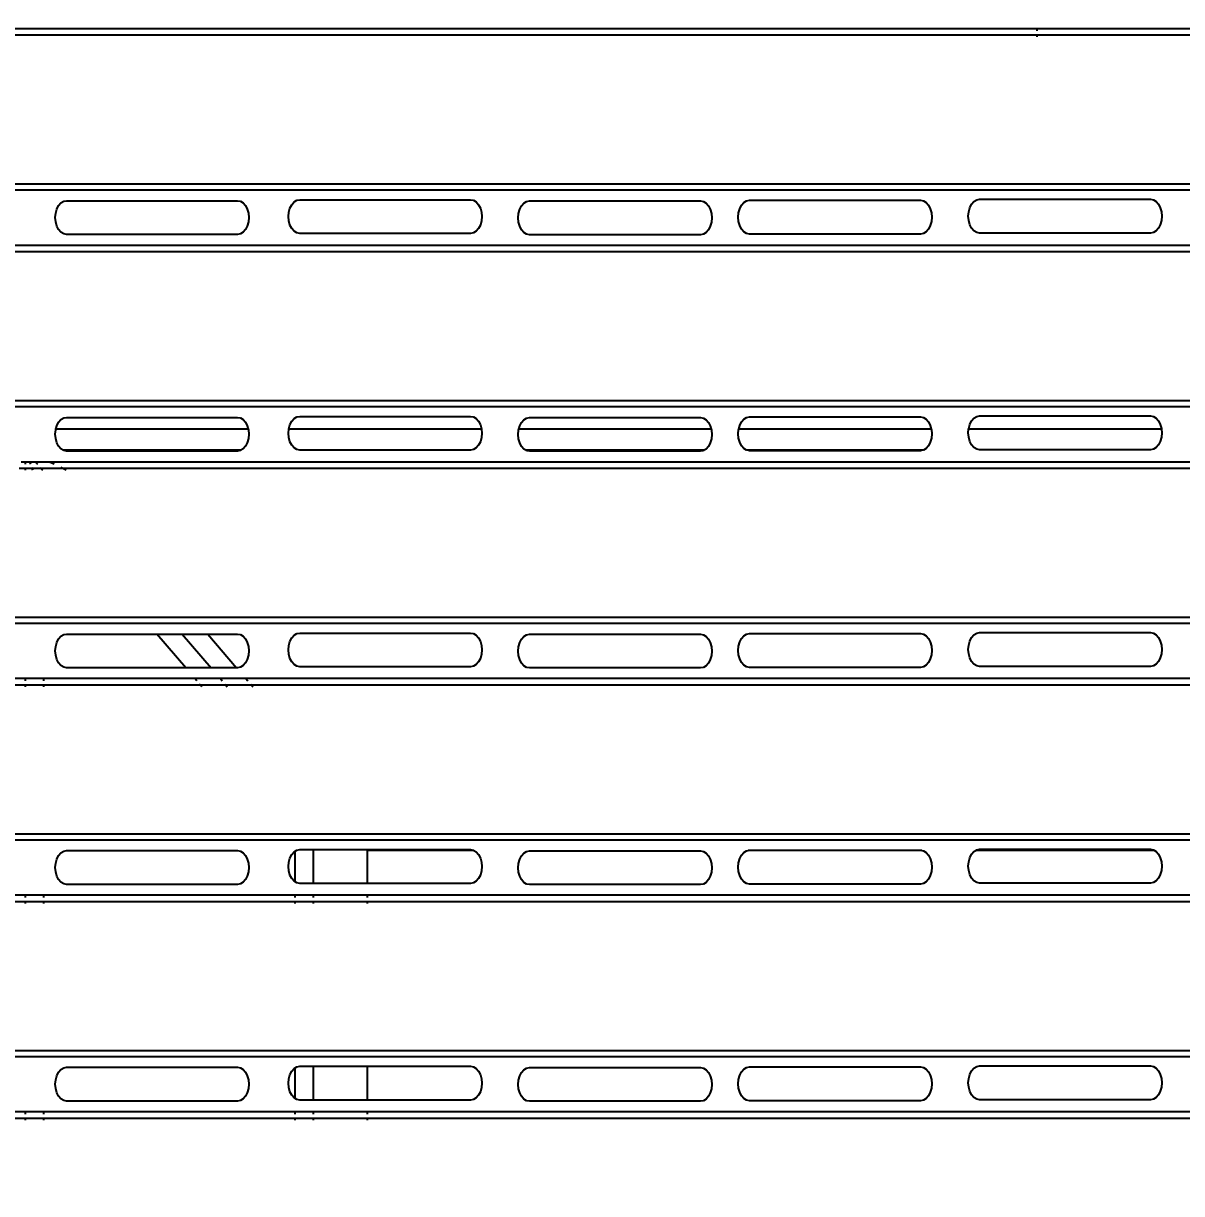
# Model space of a CAD drawing. Header units: inches. Extents: x 236662 to 497023, y -248575 to 81795.
# Drawn here: x 294159.9 to 294460.4, y -97910 to -97606.5 of the extents above; entities that cross this region are included whole.
import ezdxf

# ---------------------------------------------------------------- set-up
doc = ezdxf.new("R2010")
doc.units = ezdxf.units.IN
doc.header["$LTSCALE"] = 10
doc.header["$MEASUREMENT"] = 0
doc.layers.add('02. HP_BE TONG', color=1, linetype='Continuous', lineweight=35)
doc.layers.add('06. HP_THAY 1', color=134, linetype='Continuous', lineweight=15)
doc.layers.add('04. HP_CUA', color=153, linetype='Continuous')
doc.layers.add('08. HP_DIM', color=118, linetype='Continuous')
doc.styles.add('text2', font='VHELVCN.TTF')
doc.dimstyles.new('AL-100', dxfattribs={"dimtxt": 220, "dimasz": 150, "dimexe": 150, "dimexo": 150, "dimgap": 80, "dimtad": 1, "dimdec": 0, "dimzin": 9, "dimtxsty": 'text2', "dimblk": 'ARCHTICK', "dimcen": 1, "dimdle": 150, "dimclrd": 256, "dimclre": 256, "dimclrt": 7, "dimadec": 0, "dimazin": 0, "dimtfac": 1, "dimtdec": 0, "dimtix": 1, "dimtmove": 2, "dimatfit": 3, "dimldrblk": 'ARCHTICK', "dimfxl": 1, "dimtolj": 1, "dimtzin": 0, "dimlwd": -1, "dimlwe": -1, "dimarcsym": 0})

# ---------------------------------------------------------------- blocks, each defined once
blk = doc.blocks.new('KHUNG TEN A-3')
at = {"layer": '02. HP_BE TONG', "color": 1, "const_width": 0.5}
blk.add_lwpolyline([(15, 5), (415, 5), (415, 292), (15, 292)], close=True, dxfattribs=at)
at = {"layer": '06. HP_THAY 1'}
blk.add_lwpolyline([(0, 297), (420, 297), (420, 0), (0, 0)], close=True, dxfattribs=at)
at = {"layer": 'Defpoints'}
blk.add_lwpolyline([(0, 0), (420, 0), (420, 297), (0, 297)], close=True, dxfattribs=at)
blk = doc.blocks.new('_ArchTick')
at = {"color": 0, "linetype": 'ByBlock', "const_width": 0.15}
blk.add_lwpolyline([(-0.5, -0.5), (0.5, 0.5)], dxfattribs=at)
blk = doc.blocks.new('*D258')
at = {"layer": '08. HP_DIM', "transparency": 16777216}
for p, q in [((296581.96, -100401.71), (296581.96, -97301.71)), ((294310.44, -97451.71), (296731.96, -97451.71)), ((296110.44, -100251.71), (296731.96, -100251.71))]:
    blk.add_line(p, q, dxfattribs=at)
at = {"layer": 'Defpoints', "color": 0, "transparency": 16777216}
for p in [(294160.44, -97451.71), (296581.96, -97451.71), (295960.44, -100251.71)]:
    blk.add_point(p, dxfattribs=at)
at = {"layer": '08. HP_DIM', "transparency": 16777216, "xscale": 150, "yscale": 150, "zscale": 150}
for p, rotation in [((296581.96, -97451.71), 90), ((296581.96, -100251.71), 270)]:
    blk.add_blockref('_ArchTick', p, dxfattribs=dict(at, rotation=rotation))
at = {"layer": '08. HP_DIM', "color": 7, "transparency": 16777216, "insert": (296389.61, -98851.71), "char_height": 220, "attachment_point": 5, "rotation": 90, "style": 'text2'}
blk.add_mtext('\\A1;2800', dxfattribs=at)

msp = doc.modelspace()

# ---------------------------------------------------------------- linework, layer by layer
at = {"layer": '04. HP_CUA'}
for p, q in [((294422.94, -97607.91), (293710.44, -97607.91)), ((294422.94, -97608.5), (294422.94, -97607.91)), ((294497.94, -97607.91), (294422.94, -97607.91)), ((294422.94, -97609.57), (294422.94, -97609.33)), ((294422.94, -97609.57), (293710.44, -97609.57)), ((294422.94, -97610.01), (294422.94, -97609.57)), ((294497.94, -97609.57), (294422.94, -97609.57)), ((294422.94, -97648.24), (293710.44, -97648.24)), ((294422.94, -97648.24), (294422.94, -97648.15)), ((294497.94, -97648.24), (294422.94, -97648.24)), ((295395.9, -97649.79), (292919.53, -97649.79)), ((294168.28, -97655.77), (294168.58, -97654.71)), ((294168.58, -97654.71), (294169.04, -97653.8)), ((294169.04, -97653.8), (294169.65, -97653.11)), ((294169.65, -97653.11), (294170.36, -97652.67)), ((294170.36, -97652.67), (294171.12, -97652.52)), ((294171.12, -97652.52), (294215.46, -97652.52)), ((294215.46, -97652.52), (294216.21, -97652.67)), ((294216.21, -97652.67), (294216.92, -97653.11)), ((294216.92, -97653.11), (294217.53, -97653.8)), ((294217.53, -97653.8), (294218, -97654.71)), ((294218, -97654.71), (294218.29, -97655.77)), ((294228.76, -97655.51), (294229.05, -97654.45)), ((294229.05, -97654.45), (294229.52, -97653.55)), ((294229.52, -97653.55), (294230.13, -97652.85)), ((294230.13, -97652.85), (294230.83, -97652.41)), ((294230.83, -97652.41), (294231.59, -97652.26)), ((294231.59, -97652.26), (294275.93, -97652.26)), ((294275.93, -97652.26), (294276.69, -97652.41)), ((294276.69, -97652.41), (294277.4, -97652.85)), ((294277.4, -97652.85), (294278, -97653.55)), ((294278, -97653.55), (294278.47, -97654.45)), ((294278.47, -97654.45), (294278.76, -97655.51)), ((294288.4, -97655.81), (294288.69, -97654.75)), ((294288.69, -97654.75), (294289.16, -97653.85)), ((294289.16, -97653.85), (294289.76, -97653.15)), ((294289.76, -97653.15), (294290.47, -97652.71)), ((294290.47, -97652.71), (294291.23, -97652.56)), ((294291.23, -97652.56), (294335.57, -97652.56)), ((294335.57, -97652.56), (294336.33, -97652.71)), ((294336.33, -97652.71), (294337.04, -97653.15)), ((294337.04, -97653.15), (294337.64, -97653.85)), ((294337.64, -97653.85), (294338.11, -97654.75)), ((294338.11, -97654.75), (294338.4, -97655.81)), ((294345.48, -97655.65), (294345.77, -97654.59)), ((294345.77, -97654.59), (294346.24, -97653.69)), ((294346.24, -97653.69), (294346.84, -97652.99)), ((294346.84, -97652.99), (294347.55, -97652.55)), ((294347.55, -97652.55), (294348.31, -97652.4)), ((294348.31, -97652.4), (294392.65, -97652.4)), ((294392.65, -97652.4), (294393.41, -97652.55)), ((294393.41, -97652.55), (294394.11, -97652.99)), ((294394.11, -97652.99), (294394.72, -97653.69)), ((294394.72, -97653.69), (294395.19, -97654.59)), ((294395.19, -97654.59), (294395.48, -97655.65)), ((294405.17, -97655.41), (294405.46, -97654.35)), ((294405.46, -97654.35), (294405.93, -97653.45)), ((294405.93, -97653.45), (294406.53, -97652.75)), ((294406.53, -97652.75), (294407.24, -97652.31)), ((294407.24, -97652.31), (294408, -97652.16)), ((294408, -97652.16), (294452.34, -97652.16)), ((294452.34, -97652.16), (294453.1, -97652.31)), ((294453.1, -97652.31), (294453.8, -97652.75)), ((294453.8, -97652.75), (294454.41, -97653.45)), ((294454.41, -97653.45), (294454.88, -97654.35)), ((294454.88, -97654.35), (294455.17, -97655.41)), ((294168.18, -97656.9), (294168.28, -97655.77)), ((294168.28, -97658.04), (294168.18, -97656.9)), ((294168.58, -97659.1), (294168.28, -97658.04)), ((294218.29, -97658.04), (294218, -97659.1)), ((294218.29, -97655.77), (294218.39, -97656.9)), ((294218.39, -97656.9), (294218.29, -97658.04)), ((294228.66, -97656.65), (294228.76, -97655.51)), ((294228.76, -97657.78), (294228.66, -97656.65)), ((294229.05, -97658.84), (294228.76, -97657.78)), ((294278.76, -97657.78), (294278.47, -97658.84)), ((294278.76, -97655.51), (294278.86, -97656.65)), ((294278.86, -97656.65), (294278.76, -97657.78)), ((294288.3, -97656.94), (294288.4, -97655.81)), ((294288.4, -97658.08), (294288.3, -97656.94)), ((294288.69, -97659.14), (294288.4, -97658.08)), ((294338.4, -97658.08), (294338.11, -97659.14)), ((294338.4, -97655.81), (294338.5, -97656.94)), ((294338.5, -97656.94), (294338.4, -97658.08)), ((294345.38, -97656.79), (294345.48, -97655.65)), ((294345.48, -97657.92), (294345.38, -97656.79)), ((294345.77, -97658.98), (294345.48, -97657.92)), ((294395.48, -97657.92), (294395.19, -97658.98)), ((294395.48, -97655.65), (294395.58, -97656.79)), ((294395.58, -97656.79), (294395.48, -97657.92)), ((294405.07, -97656.54), (294405.17, -97655.41)), ((294405.17, -97657.68), (294405.07, -97656.54)), ((294405.46, -97658.74), (294405.17, -97657.68)), ((294455.17, -97657.68), (294454.88, -97658.74)), ((294455.17, -97655.41), (294455.27, -97656.54)), ((294455.27, -97656.54), (294455.17, -97657.68)), ((294169.04, -97660), (294168.58, -97659.1)), ((294169.65, -97660.7), (294169.04, -97660)), ((294170.36, -97661.14), (294169.65, -97660.7)), ((294171.12, -97661.29), (294170.36, -97661.14)), ((294216.21, -97661.14), (294215.46, -97661.29)), ((294216.92, -97660.7), (294216.21, -97661.14)), ((294217.53, -97660), (294216.92, -97660.7)), ((294218, -97659.1), (294217.53, -97660)), ((294229.52, -97659.75), (294229.05, -97658.84)), ((294230.13, -97660.44), (294229.52, -97659.75)), ((294230.83, -97660.88), (294230.13, -97660.44)), ((294231.59, -97661.03), (294230.83, -97660.88)), ((294275.93, -97661.03), (294231.59, -97661.03)), ((294276.69, -97660.88), (294275.93, -97661.03)), ((294277.4, -97660.44), (294276.69, -97660.88)), ((294278, -97659.75), (294277.4, -97660.44)), ((294278.47, -97658.84), (294278, -97659.75)), ((294289.16, -97660.04), (294288.69, -97659.14)), ((294289.76, -97660.74), (294289.16, -97660.04)), ((294290.47, -97661.18), (294289.76, -97660.74)), ((294337.04, -97660.74), (294336.33, -97661.18)), ((294337.64, -97660.04), (294337.04, -97660.74)), ((294338.11, -97659.14), (294337.64, -97660.04)), ((294346.24, -97659.88), (294345.77, -97658.98)), ((294346.84, -97660.58), (294346.24, -97659.88)), ((294347.55, -97661.02), (294346.84, -97660.58)), ((294348.31, -97661.17), (294347.55, -97661.02)), ((294393.41, -97661.02), (294392.65, -97661.17)), ((294394.11, -97660.58), (294393.41, -97661.02)), ((294394.72, -97659.88), (294394.11, -97660.58)), ((294395.19, -97658.98), (294394.72, -97659.88)), ((294405.93, -97659.64), (294405.46, -97658.74)), ((294406.53, -97660.34), (294405.93, -97659.64)), ((294407.24, -97660.78), (294406.53, -97660.34)), ((294408, -97660.93), (294407.24, -97660.78)), ((294452.34, -97660.93), (294408, -97660.93)), ((294453.1, -97660.78), (294452.34, -97660.93)), ((294453.8, -97660.34), (294453.1, -97660.78)), ((294454.41, -97659.64), (294453.8, -97660.34)), ((294454.88, -97658.74), (294454.41, -97659.64)), ((295393.26, -97664.1), (292927.62, -97664.1)), ((294215.46, -97661.29), (294171.12, -97661.29)), ((294291.23, -97661.33), (294290.47, -97661.18)), ((294335.57, -97661.33), (294291.23, -97661.33)), ((294336.33, -97661.18), (294335.57, -97661.33)), ((294392.65, -97661.17), (294348.31, -97661.17)), ((295391.84, -97665.76), (292929.03, -97665.76)), ((295396.55, -97705.98), (292918.88, -97705.98)), ((295358.82, -97704.43), (292962.05, -97704.43)), ((294169.04, -97709.99), (294169.65, -97709.3)), ((294169.65, -97709.3), (294170.36, -97708.86)), ((294170.36, -97708.86), (294171.12, -97708.71)), ((294171.12, -97708.71), (294215.46, -97708.71)), ((294215.46, -97708.71), (294216.21, -97708.86)), ((294216.21, -97708.86), (294216.92, -97709.3)), ((294216.92, -97709.3), (294217.53, -97709.99)), ((294229.52, -97709.74), (294230.13, -97709.04)), ((294230.13, -97709.04), (294230.83, -97708.6)), ((294230.83, -97708.6), (294231.59, -97708.45)), ((294231.59, -97708.45), (294275.93, -97708.45)), ((294275.93, -97708.45), (294276.69, -97708.6)), ((294276.69, -97708.6), (294277.4, -97709.04)), ((294277.4, -97709.04), (294278, -97709.74)), ((294289.16, -97710.04), (294289.76, -97709.34)), ((294289.76, -97709.34), (294290.47, -97708.9)), ((294290.47, -97708.9), (294291.23, -97708.75)), ((294291.23, -97708.75), (294335.57, -97708.75)), ((294335.57, -97708.75), (294336.33, -97708.9)), ((294336.33, -97708.9), (294337.04, -97709.34)), ((294337.04, -97709.34), (294337.64, -97710.04)), ((294346.24, -97709.88), (294346.84, -97709.18)), ((294346.84, -97709.18), (294347.55, -97708.74)), ((294347.55, -97708.74), (294348.31, -97708.59)), ((294348.31, -97708.59), (294392.65, -97708.59)), ((294392.65, -97708.59), (294393.41, -97708.74)), ((294393.41, -97708.74), (294394.11, -97709.18)), ((294394.11, -97709.18), (294394.72, -97709.88)), ((294405.46, -97710.54), (294405.93, -97709.64)), ((294405.93, -97709.64), (294406.53, -97708.94)), ((294406.53, -97708.94), (294407.24, -97708.5)), ((294407.24, -97708.5), (294408, -97708.35)), ((294408, -97708.35), (294452.34, -97708.35)), ((294452.34, -97708.35), (294453.1, -97708.5)), ((294453.1, -97708.5), (294453.8, -97708.94)), ((294453.8, -97708.94), (294454.41, -97709.64)), ((294454.41, -97709.64), (294454.88, -97710.54)), ((294168.18, -97713.09), (294168.28, -97711.96)), ((294168.28, -97711.96), (294168.33, -97711.79)), ((294168.33, -97711.79), (294168.58, -97710.9)), ((294218.24, -97711.79), (294168.33, -97711.79)), ((294168.58, -97710.9), (294169.04, -97709.99)), ((294217.53, -97709.99), (294218, -97710.9)), ((294218, -97710.9), (294218.24, -97711.79)), ((294218.24, -97711.79), (294218.29, -97711.96)), ((294218.29, -97711.96), (294218.39, -97713.09)), ((294228.66, -97712.84), (294228.75, -97711.79)), ((294228.75, -97711.79), (294228.76, -97711.7)), ((294278.77, -97711.79), (294228.75, -97711.79)), ((294228.76, -97711.7), (294229.05, -97710.64)), ((294229.05, -97710.64), (294229.52, -97709.74)), ((294278, -97709.74), (294278.47, -97710.64)), ((294278.47, -97710.64), (294278.76, -97711.7)), ((294278.76, -97711.7), (294278.77, -97711.79)), ((294278.77, -97711.79), (294278.86, -97712.84)), ((294288.3, -97713.13), (294288.4, -97712)), ((294288.4, -97712), (294288.45, -97711.79)), ((294288.45, -97711.79), (294288.69, -97710.94)), ((294338.35, -97711.79), (294288.45, -97711.79)), ((294288.69, -97710.94), (294289.16, -97710.04)), ((294337.64, -97710.04), (294338.11, -97710.94)), ((294338.11, -97710.94), (294338.35, -97711.79)), ((294338.35, -97711.79), (294338.4, -97712)), ((294338.4, -97712), (294338.5, -97713.13)), ((294345.38, -97712.98), (294345.48, -97711.84)), ((294345.48, -97711.84), (294345.49, -97711.79)), ((294345.49, -97711.79), (294345.77, -97710.78)), ((294395.47, -97711.79), (294345.49, -97711.79)), ((294345.77, -97710.78), (294346.24, -97709.88)), ((294394.72, -97709.88), (294395.19, -97710.78)), ((294395.19, -97710.78), (294395.47, -97711.79)), ((294395.47, -97711.79), (294395.48, -97711.84)), ((294395.48, -97711.84), (294395.58, -97712.98)), ((294405.07, -97712.73), (294405.15, -97711.79)), ((294405.17, -97713.87), (294405.07, -97712.73)), ((294405.15, -97711.79), (294405.17, -97711.6)), ((294455.19, -97711.79), (294405.15, -97711.79)), ((294405.17, -97711.6), (294405.46, -97710.54)), ((294454.88, -97710.54), (294455.17, -97711.6)), ((294455.17, -97711.6), (294455.19, -97711.79)), ((294455.27, -97712.73), (294455.17, -97713.87)), ((294455.19, -97711.79), (294455.27, -97712.73)), ((294168.28, -97714.23), (294168.18, -97713.09)), ((294168.58, -97715.29), (294168.28, -97714.23)), ((294169.04, -97716.19), (294168.58, -97715.29)), ((294218, -97715.29), (294217.53, -97716.19)), ((294218.29, -97714.23), (294218, -97715.29)), ((294218.39, -97713.09), (294218.29, -97714.23)), ((294228.76, -97713.97), (294228.66, -97712.84)), ((294229.05, -97715.03), (294228.76, -97713.97)), ((294229.52, -97715.94), (294229.05, -97715.03)), ((294278.47, -97715.03), (294278, -97715.94)), ((294278.76, -97713.97), (294278.47, -97715.03)), ((294278.86, -97712.84), (294278.76, -97713.97)), ((294288.4, -97714.27), (294288.3, -97713.13)), ((294288.69, -97715.33), (294288.4, -97714.27)), ((294289.16, -97716.23), (294288.69, -97715.33)), ((294338.11, -97715.33), (294337.64, -97716.23)), ((294338.4, -97714.27), (294338.11, -97715.33)), ((294338.5, -97713.13), (294338.4, -97714.27)), ((294345.48, -97714.11), (294345.38, -97712.98)), ((294345.77, -97715.17), (294345.48, -97714.11)), ((294346.24, -97716.07), (294345.77, -97715.17)), ((294395.19, -97715.17), (294394.72, -97716.07)), ((294395.48, -97714.11), (294395.19, -97715.17)), ((294395.58, -97712.98), (294395.48, -97714.11)), ((294405.46, -97714.93), (294405.17, -97713.87)), ((294405.93, -97715.83), (294405.46, -97714.93)), ((294454.88, -97714.93), (294454.41, -97715.83)), ((294455.17, -97713.87), (294454.88, -97714.93)), ((294169.65, -97716.89), (294169.04, -97716.19)), ((294170.24, -97717.26), (294169.65, -97716.89)), ((294216.33, -97717.26), (294170.24, -97717.26)), ((294170.36, -97717.33), (294170.24, -97717.26)), ((294171.12, -97717.48), (294170.36, -97717.33)), ((294215.46, -97717.48), (294171.12, -97717.48)), ((294216.21, -97717.33), (294215.46, -97717.48)), ((294216.33, -97717.26), (294216.21, -97717.33)), ((294216.92, -97716.89), (294216.33, -97717.26)), ((294217.53, -97716.19), (294216.92, -97716.89)), ((294230.13, -97716.63), (294229.52, -97715.94)), ((294230.83, -97717.07), (294230.13, -97716.63)), ((294231.59, -97717.22), (294230.83, -97717.07)), ((294275.93, -97717.22), (294231.59, -97717.22)), ((294276.69, -97717.07), (294275.93, -97717.22)), ((294277.4, -97716.63), (294276.69, -97717.07)), ((294278, -97715.94), (294277.4, -97716.63)), ((294289.76, -97716.93), (294289.16, -97716.23)), ((294290.29, -97717.26), (294289.76, -97716.93)), ((294336.51, -97717.26), (294290.29, -97717.26)), ((294290.47, -97717.37), (294290.29, -97717.26)), ((294291.23, -97717.52), (294290.47, -97717.37)), ((294335.57, -97717.52), (294291.23, -97717.52)), ((294336.33, -97717.37), (294335.57, -97717.52)), ((294336.51, -97717.26), (294336.33, -97717.37)), ((294337.04, -97716.93), (294336.51, -97717.26)), ((294337.64, -97716.23), (294337.04, -97716.93)), ((294346.84, -97716.77), (294346.24, -97716.07)), ((294347.55, -97717.21), (294346.84, -97716.77)), ((294347.8, -97717.26), (294347.55, -97717.21)), ((294393.18, -97717.26), (294347.8, -97717.26)), ((294348.31, -97717.36), (294347.8, -97717.26)), ((294392.65, -97717.36), (294348.31, -97717.36)), ((294393.18, -97717.26), (294392.65, -97717.36)), ((294393.41, -97717.21), (294393.18, -97717.26)), ((294394.11, -97716.77), (294393.41, -97717.21)), ((294394.72, -97716.07), (294394.11, -97716.77)), ((294406.53, -97716.53), (294405.93, -97715.83)), ((294407.24, -97716.97), (294406.53, -97716.53)), ((294408, -97717.12), (294407.24, -97716.97)), ((294452.34, -97717.12), (294408, -97717.12)), ((294453.1, -97716.97), (294452.34, -97717.12)), ((294453.8, -97716.53), (294453.1, -97716.97)), ((294454.41, -97715.83), (294453.8, -97716.53)), ((294160.44, -97720.29), (294159.36, -97720.29)), ((294160.44, -97720.88), (294160.44, -97720.29)), ((294161.51, -97720.29), (294160.44, -97720.29)), ((294160.44, -97721.95), (294160.44, -97721.71)), ((294161.51, -97720.29), (294161.72, -97720.88)), ((294163.03, -97720.29), (294161.51, -97720.29)), ((294162.01, -97721.71), (294162.1, -97721.95)), ((294163.03, -97720.29), (294163.53, -97720.88)), ((294166.7, -97720.29), (294163.03, -97720.29)), ((294164.24, -97721.71), (294164.45, -97721.95)), ((294167.9, -97720.88), (294166.7, -97720.29)), ((294751.19, -97720.29), (294166.7, -97720.29)), ((294170.12, -97721.95), (294169.62, -97721.71)), ((294160.44, -97721.95), (294158.78, -97721.95)), ((294160.44, -97722.39), (294160.44, -97721.95)), ((294162.1, -97721.95), (294160.44, -97721.95)), ((294162.1, -97721.95), (294162.25, -97722.39)), ((294164.45, -97721.95), (294162.1, -97721.95)), ((294164.45, -97721.95), (294164.82, -97722.39)), ((294170.12, -97721.95), (294164.45, -97721.95)), ((294171.02, -97722.39), (294170.12, -97721.95)), ((294747.77, -97721.95), (294170.12, -97721.95)), ((294160.44, -97760.62), (294155.77, -97760.62)), ((294160.44, -97760.62), (294160.44, -97760.53)), ((294165.1, -97760.62), (294160.44, -97760.62)), ((294165.1, -97760.53), (294165.1, -97760.62)), ((294190.87, -97760.62), (294165.1, -97760.62)), ((294190.87, -97760.62), (294190.79, -97760.53)), ((294197.47, -97760.62), (294190.87, -97760.62)), ((294197.39, -97760.53), (294197.47, -97760.62)), ((294204.06, -97760.62), (294197.47, -97760.62)), ((294203.98, -97760.53), (294204.06, -97760.62)), ((294713.83, -97760.62), (294204.06, -97760.62)), ((295396.55, -97762.17), (292918.88, -97762.17)), ((294168.28, -97768.15), (294168.58, -97767.09)), ((294168.58, -97767.09), (294169.04, -97766.18)), ((294169.04, -97766.18), (294169.65, -97765.49)), ((294169.65, -97765.49), (294170.36, -97765.05)), ((294170.36, -97765.05), (294171.12, -97764.9)), ((294171.12, -97764.9), (294194.53, -97764.9)), ((294202.01, -97773.67), (294194.53, -97764.9)), ((294194.53, -97764.9), (294201.12, -97764.9)), ((294201.12, -97764.9), (294208.61, -97773.67)), ((294201.12, -97764.9), (294207.72, -97764.9)), ((294207.72, -97764.9), (294215.2, -97773.67)), ((294207.72, -97764.9), (294215.46, -97764.9)), ((294215.46, -97764.9), (294216.21, -97765.05)), ((294216.21, -97765.05), (294216.92, -97765.49)), ((294216.92, -97765.49), (294217.53, -97766.18)), ((294217.53, -97766.18), (294218, -97767.09)), ((294218, -97767.09), (294218.29, -97768.15)), ((294228.76, -97767.89), (294229.05, -97766.83)), ((294229.05, -97766.83), (294229.52, -97765.93)), ((294229.52, -97765.93), (294230.13, -97765.23)), ((294230.13, -97765.23), (294230.83, -97764.79)), ((294230.83, -97764.79), (294231.59, -97764.64)), ((294231.59, -97764.64), (294275.93, -97764.64)), ((294275.93, -97764.64), (294276.69, -97764.79)), ((294276.69, -97764.79), (294277.4, -97765.23)), ((294277.4, -97765.23), (294278, -97765.93)), ((294278, -97765.93), (294278.47, -97766.83)), ((294278.47, -97766.83), (294278.76, -97767.89)), ((294288.4, -97768.19), (294288.69, -97767.13)), ((294288.69, -97767.13), (294289.16, -97766.23)), ((294289.16, -97766.23), (294289.76, -97765.53)), ((294289.76, -97765.53), (294290.47, -97765.09)), ((294290.47, -97765.09), (294291.23, -97764.94)), ((294291.23, -97764.94), (294335.57, -97764.94)), ((294335.57, -97764.94), (294336.33, -97765.09)), ((294336.33, -97765.09), (294337.04, -97765.53)), ((294337.04, -97765.53), (294337.64, -97766.23)), ((294337.64, -97766.23), (294338.11, -97767.13)), ((294338.11, -97767.13), (294338.4, -97768.19)), ((294345.48, -97768.03), (294345.77, -97766.97)), ((294345.77, -97766.97), (294346.24, -97766.07)), ((294346.24, -97766.07), (294346.84, -97765.37)), ((294346.84, -97765.37), (294347.55, -97764.93)), ((294347.55, -97764.93), (294348.31, -97764.78)), ((294348.31, -97764.78), (294392.65, -97764.78)), ((294392.65, -97764.78), (294393.41, -97764.93)), ((294393.41, -97764.93), (294394.11, -97765.37)), ((294394.11, -97765.37), (294394.72, -97766.07)), ((294394.72, -97766.07), (294395.19, -97766.97)), ((294395.19, -97766.97), (294395.48, -97768.03)), ((294405.17, -97767.79), (294405.46, -97766.73)), ((294405.46, -97766.73), (294405.93, -97765.83)), ((294405.93, -97765.83), (294406.53, -97765.13)), ((294406.53, -97765.13), (294407.24, -97764.69)), ((294407.24, -97764.69), (294408, -97764.54)), ((294408, -97764.54), (294452.34, -97764.54)), ((294452.34, -97764.54), (294453.1, -97764.69)), ((294453.1, -97764.69), (294453.8, -97765.13)), ((294453.8, -97765.13), (294454.41, -97765.83)), ((294454.41, -97765.83), (294454.88, -97766.73)), ((294454.88, -97766.73), (294455.17, -97767.79)), ((294168.18, -97769.28), (294168.28, -97768.15)), ((294168.28, -97770.42), (294168.18, -97769.28)), ((294218.29, -97768.15), (294218.39, -97769.28)), ((294218.39, -97769.28), (294218.29, -97770.42)), ((294228.66, -97769.03), (294228.76, -97767.89)), ((294228.76, -97770.16), (294228.66, -97769.03)), ((294229.05, -97771.22), (294228.76, -97770.16)), ((294278.76, -97770.16), (294278.47, -97771.22)), ((294278.76, -97767.89), (294278.86, -97769.03)), ((294278.86, -97769.03), (294278.76, -97770.16)), ((294288.3, -97769.32), (294288.4, -97768.19)), ((294288.4, -97770.46), (294288.3, -97769.32)), ((294338.4, -97768.19), (294338.5, -97769.32)), ((294338.5, -97769.32), (294338.4, -97770.46)), ((294345.38, -97769.17), (294345.48, -97768.03)), ((294345.48, -97770.3), (294345.38, -97769.17)), ((294345.77, -97771.36), (294345.48, -97770.3)), ((294395.48, -97770.3), (294395.19, -97771.36)), ((294395.48, -97768.03), (294395.58, -97769.17)), ((294395.58, -97769.17), (294395.48, -97770.3)), ((294405.07, -97768.92), (294405.17, -97767.79)), ((294405.17, -97770.06), (294405.07, -97768.92)), ((294405.46, -97771.12), (294405.17, -97770.06)), ((294455.17, -97770.06), (294454.88, -97771.12)), ((294455.17, -97767.79), (294455.27, -97768.92)), ((294455.27, -97768.92), (294455.17, -97770.06)), ((294168.58, -97771.48), (294168.28, -97770.42)), ((294169.04, -97772.38), (294168.58, -97771.48)), ((294169.65, -97773.08), (294169.04, -97772.38)), ((294170.36, -97773.52), (294169.65, -97773.08)), ((294216.92, -97773.08), (294216.21, -97773.52)), ((294217.53, -97772.38), (294216.92, -97773.08)), ((294218, -97771.48), (294217.53, -97772.38)), ((294218.29, -97770.42), (294218, -97771.48)), ((294229.52, -97772.13), (294229.05, -97771.22)), ((294230.13, -97772.82), (294229.52, -97772.13)), ((294230.83, -97773.26), (294230.13, -97772.82)), ((294231.59, -97773.41), (294230.83, -97773.26)), ((294275.93, -97773.41), (294231.59, -97773.41)), ((294276.69, -97773.26), (294275.93, -97773.41)), ((294277.4, -97772.82), (294276.69, -97773.26)), ((294278, -97772.13), (294277.4, -97772.82)), ((294278.47, -97771.22), (294278, -97772.13)), ((294288.69, -97771.52), (294288.4, -97770.46)), ((294289.16, -97772.42), (294288.69, -97771.52)), ((294289.76, -97773.12), (294289.16, -97772.42)), ((294290.47, -97773.56), (294289.76, -97773.12)), ((294337.04, -97773.12), (294336.33, -97773.56)), ((294337.64, -97772.42), (294337.04, -97773.12)), ((294338.11, -97771.52), (294337.64, -97772.42)), ((294338.4, -97770.46), (294338.11, -97771.52)), ((294346.24, -97772.26), (294345.77, -97771.36)), ((294346.84, -97772.96), (294346.24, -97772.26)), ((294347.55, -97773.4), (294346.84, -97772.96)), ((294348.31, -97773.55), (294347.55, -97773.4)), ((294393.41, -97773.4), (294392.65, -97773.55)), ((294394.11, -97772.96), (294393.41, -97773.4)), ((294394.72, -97772.26), (294394.11, -97772.96)), ((294395.19, -97771.36), (294394.72, -97772.26)), ((294405.93, -97772.02), (294405.46, -97771.12)), ((294406.53, -97772.72), (294405.93, -97772.02)), ((294407.24, -97773.16), (294406.53, -97772.72)), ((294408, -97773.31), (294407.24, -97773.16)), ((294452.34, -97773.31), (294408, -97773.31)), ((294453.1, -97773.16), (294452.34, -97773.31)), ((294453.8, -97772.72), (294453.1, -97773.16)), ((294454.41, -97772.02), (294453.8, -97772.72)), ((294454.88, -97771.12), (294454.41, -97772.02)), ((294171.12, -97773.67), (294170.36, -97773.52)), ((294202.01, -97773.67), (294171.12, -97773.67)), ((294208.61, -97773.67), (294202.01, -97773.67)), ((294215.2, -97773.67), (294208.61, -97773.67)), ((294215.46, -97773.67), (294215.2, -97773.67)), ((294216.21, -97773.52), (294215.46, -97773.67)), ((294291.23, -97773.71), (294290.47, -97773.56)), ((294335.57, -97773.71), (294291.23, -97773.71)), ((294336.33, -97773.56), (294335.57, -97773.71)), ((294392.65, -97773.55), (294348.31, -97773.55)), ((294160.44, -97776.48), (294155.77, -97776.48)), ((294160.44, -97778.14), (294155.77, -97778.14)), ((294160.44, -97777.07), (294160.44, -97776.48)), ((294165.1, -97776.48), (294160.44, -97776.48)), ((294160.44, -97778.14), (294160.44, -97777.9)), ((294160.44, -97778.58), (294160.44, -97778.14)), ((294165.1, -97778.14), (294160.44, -97778.14)), ((294165.1, -97776.48), (294165.1, -97777.07)), ((294204.42, -97776.48), (294165.1, -97776.48)), ((294165.1, -97777.9), (294165.1, -97778.14)), ((294165.1, -97778.14), (294165.1, -97778.58)), ((294205.83, -97778.14), (294165.1, -97778.14)), ((294204.92, -97777.07), (294204.42, -97776.48)), ((294211.01, -97776.48), (294204.42, -97776.48)), ((294205.83, -97778.14), (294205.62, -97777.9)), ((294206.21, -97778.58), (294205.83, -97778.14)), ((294212.43, -97778.14), (294205.83, -97778.14)), ((294211.01, -97776.48), (294211.51, -97777.07)), ((294217.61, -97776.48), (294211.01, -97776.48)), ((294212.22, -97777.9), (294212.43, -97778.14)), ((294212.43, -97778.14), (294212.8, -97778.58)), ((294219.02, -97778.14), (294212.43, -97778.14)), ((294217.61, -97776.48), (294218.11, -97777.07)), ((294700.28, -97776.48), (294217.61, -97776.48)), ((294218.82, -97777.9), (294219.02, -97778.14)), ((294219.02, -97778.14), (294219.4, -97778.58)), ((294698.87, -97778.14), (294219.02, -97778.14)), ((295396.55, -97818.36), (292918.88, -97818.36)), ((294160.44, -97816.81), (294155.77, -97816.81)), ((294160.44, -97816.81), (294160.44, -97816.72)), ((294165.1, -97816.81), (294160.44, -97816.81)), ((294165.1, -97816.72), (294165.1, -97816.81)), ((294230.4, -97816.81), (294165.1, -97816.81)), ((294230.4, -97816.81), (294230.4, -97816.72)), ((294235.06, -97816.81), (294230.4, -97816.81)), ((294235.06, -97816.72), (294235.06, -97816.81)), ((294249.06, -97816.81), (294235.06, -97816.81)), ((294249.06, -97816.81), (294249.06, -97816.72)), ((294668.83, -97816.81), (294249.06, -97816.81)), ((294169.04, -97822.37), (294169.65, -97821.68)), ((294169.65, -97821.68), (294170.36, -97821.24)), ((294170.36, -97821.24), (294171.12, -97821.09)), ((294171.12, -97821.09), (294215.46, -97821.09)), ((294215.46, -97821.09), (294216.21, -97821.24)), ((294216.21, -97821.24), (294216.92, -97821.68)), ((294216.92, -97821.68), (294217.53, -97822.37)), ((294229.52, -97822.12), (294230.13, -97821.42)), ((294230.13, -97821.42), (294230.4, -97821.25)), ((294230.4, -97821.25), (294230.83, -97820.98)), ((294230.4, -97829.18), (294230.4, -97821.25)), ((294230.83, -97820.98), (294231.59, -97820.83)), ((294231.59, -97820.83), (294235.06, -97820.83)), ((294235.06, -97820.83), (294235.06, -97829.6)), ((294235.06, -97820.83), (294249.06, -97820.83)), ((294249.06, -97821.04), (294249.06, -97820.83)), ((294249.06, -97820.83), (294275.93, -97820.83)), ((294276.78, -97821.04), (294249.06, -97821.04)), ((294249.06, -97821.04), (294249.06, -97829.6)), ((294275.93, -97820.83), (294276.69, -97820.98)), ((294276.69, -97820.98), (294276.78, -97821.04)), ((294276.78, -97821.04), (294277.4, -97821.42)), ((294277.4, -97821.42), (294278, -97822.12)), ((294289.16, -97822.42), (294289.76, -97821.72)), ((294289.76, -97821.72), (294290.47, -97821.28)), ((294290.47, -97821.28), (294291.23, -97821.13)), ((294291.23, -97821.13), (294335.57, -97821.13)), ((294335.57, -97821.13), (294336.33, -97821.28)), ((294336.33, -97821.28), (294337.04, -97821.72)), ((294337.04, -97821.72), (294337.64, -97822.42)), ((294346.24, -97822.26), (294346.84, -97821.56)), ((294346.84, -97821.56), (294347.55, -97821.12)), ((294347.55, -97821.12), (294347.97, -97821.04)), ((294347.97, -97821.04), (294348.31, -97820.97)), ((294392.98, -97821.04), (294347.97, -97821.04)), ((294348.31, -97820.97), (294392.65, -97820.97)), ((294392.65, -97820.97), (294392.98, -97821.04)), ((294392.98, -97821.04), (294393.41, -97821.12)), ((294393.41, -97821.12), (294394.11, -97821.56)), ((294394.11, -97821.56), (294394.72, -97822.26)), ((294405.93, -97822.01), (294406.53, -97821.32)), ((294406.53, -97821.32), (294406.99, -97821.04)), ((294406.99, -97821.04), (294407.24, -97820.88)), ((294453.35, -97821.04), (294406.99, -97821.04)), ((294407.24, -97820.88), (294408, -97820.73)), ((294408, -97820.73), (294452.34, -97820.73)), ((294452.34, -97820.73), (294453.1, -97820.88)), ((294453.1, -97820.88), (294453.35, -97821.04)), ((294453.35, -97821.04), (294453.8, -97821.32)), ((294453.8, -97821.32), (294454.41, -97822.01)), ((294168.18, -97825.47), (294168.28, -97824.34)), ((294168.28, -97824.34), (294168.58, -97823.28)), ((294168.58, -97823.28), (294169.04, -97822.37)), ((294217.53, -97822.37), (294218, -97823.28)), ((294218, -97823.28), (294218.29, -97824.34)), ((294218.29, -97824.34), (294218.39, -97825.47)), ((294228.66, -97825.22), (294228.76, -97824.08)), ((294228.76, -97824.08), (294229.05, -97823.02)), ((294229.05, -97823.02), (294229.52, -97822.12)), ((294278, -97822.12), (294278.47, -97823.02)), ((294278.47, -97823.02), (294278.76, -97824.08)), ((294278.76, -97824.08), (294278.86, -97825.22)), ((294288.3, -97825.51), (294288.4, -97824.38)), ((294288.4, -97824.38), (294288.69, -97823.32)), ((294288.69, -97823.32), (294289.16, -97822.42)), ((294337.64, -97822.42), (294338.11, -97823.32)), ((294338.11, -97823.32), (294338.4, -97824.38)), ((294338.4, -97824.38), (294338.5, -97825.51)), ((294345.38, -97825.36), (294345.48, -97824.22)), ((294345.48, -97824.22), (294345.77, -97823.16)), ((294345.77, -97823.16), (294346.24, -97822.26)), ((294394.72, -97822.26), (294395.19, -97823.16)), ((294395.19, -97823.16), (294395.48, -97824.22)), ((294395.48, -97824.22), (294395.58, -97825.36)), ((294405.07, -97825.11), (294405.17, -97823.98)), ((294405.17, -97823.98), (294405.46, -97822.92)), ((294405.46, -97822.92), (294405.93, -97822.01)), ((294454.41, -97822.01), (294454.88, -97822.92)), ((294454.88, -97822.92), (294455.17, -97823.98)), ((294455.17, -97823.98), (294455.27, -97825.11)), ((294168.28, -97826.61), (294168.18, -97825.47)), ((294168.58, -97827.67), (294168.28, -97826.61)), ((294169.04, -97828.57), (294168.58, -97827.67)), ((294218, -97827.67), (294217.53, -97828.57)), ((294218.29, -97826.61), (294218, -97827.67)), ((294218.39, -97825.47), (294218.29, -97826.61)), ((294228.76, -97826.35), (294228.66, -97825.22)), ((294229.05, -97827.41), (294228.76, -97826.35)), ((294229.52, -97828.31), (294229.05, -97827.41)), ((294278.47, -97827.41), (294278, -97828.31)), ((294278.76, -97826.35), (294278.47, -97827.41)), ((294278.86, -97825.22), (294278.76, -97826.35)), ((294288.4, -97826.65), (294288.3, -97825.51)), ((294288.69, -97827.71), (294288.4, -97826.65)), ((294289.16, -97828.61), (294288.69, -97827.71)), ((294338.11, -97827.71), (294337.64, -97828.61)), ((294338.4, -97826.65), (294338.11, -97827.71)), ((294338.5, -97825.51), (294338.4, -97826.65)), ((294345.48, -97826.49), (294345.38, -97825.36)), ((294345.77, -97827.55), (294345.48, -97826.49)), ((294346.24, -97828.45), (294345.77, -97827.55)), ((294395.19, -97827.55), (294394.72, -97828.45)), ((294395.48, -97826.49), (294395.19, -97827.55)), ((294395.58, -97825.36), (294395.48, -97826.49)), ((294405.17, -97826.25), (294405.07, -97825.11)), ((294405.46, -97827.31), (294405.17, -97826.25)), ((294405.93, -97828.21), (294405.46, -97827.31)), ((294454.88, -97827.31), (294454.41, -97828.21)), ((294455.17, -97826.25), (294454.88, -97827.31)), ((294455.27, -97825.11), (294455.17, -97826.25)), ((294169.65, -97829.27), (294169.04, -97828.57)), ((294170.36, -97829.71), (294169.65, -97829.27)), ((294171.12, -97829.86), (294170.36, -97829.71)), ((294215.46, -97829.86), (294171.12, -97829.86)), ((294216.21, -97829.71), (294215.46, -97829.86)), ((294216.92, -97829.27), (294216.21, -97829.71)), ((294217.53, -97828.57), (294216.92, -97829.27)), ((294230.13, -97829.01), (294229.52, -97828.31)), ((294230.4, -97829.18), (294230.13, -97829.01)), ((294230.83, -97829.45), (294230.4, -97829.18)), ((294231.59, -97829.6), (294230.83, -97829.45)), ((294235.06, -97829.6), (294231.59, -97829.6)), ((294249.06, -97829.6), (294235.06, -97829.6)), ((294275.93, -97829.6), (294249.06, -97829.6)), ((294276.69, -97829.45), (294275.93, -97829.6)), ((294277.4, -97829.01), (294276.69, -97829.45)), ((294278, -97828.31), (294277.4, -97829.01)), ((294289.76, -97829.31), (294289.16, -97828.61)), ((294290.47, -97829.75), (294289.76, -97829.31)), ((294291.23, -97829.9), (294290.47, -97829.75)), ((294335.57, -97829.9), (294291.23, -97829.9)), ((294336.33, -97829.75), (294335.57, -97829.9)), ((294337.04, -97829.31), (294336.33, -97829.75)), ((294337.64, -97828.61), (294337.04, -97829.31)), ((294346.84, -97829.15), (294346.24, -97828.45)), ((294347.55, -97829.59), (294346.84, -97829.15)), ((294348.31, -97829.74), (294347.55, -97829.59)), ((294392.65, -97829.74), (294348.31, -97829.74)), ((294393.41, -97829.59), (294392.65, -97829.74)), ((294394.11, -97829.15), (294393.41, -97829.59)), ((294394.72, -97828.45), (294394.11, -97829.15)), ((294406.53, -97828.91), (294405.93, -97828.21)), ((294407.24, -97829.35), (294406.53, -97828.91)), ((294408, -97829.5), (294407.24, -97829.35)), ((294452.34, -97829.5), (294408, -97829.5)), ((294453.1, -97829.35), (294452.34, -97829.5)), ((294453.8, -97828.91), (294453.1, -97829.35)), ((294454.41, -97828.21), (294453.8, -97828.91)), ((294160.44, -97832.67), (294155.77, -97832.67)), ((294160.44, -97833.26), (294160.44, -97832.67)), ((294165.1, -97832.67), (294160.44, -97832.67)), ((294160.44, -97834.33), (294160.44, -97834.09)), ((294165.1, -97832.67), (294165.1, -97833.26)), ((294230.4, -97832.67), (294165.1, -97832.67)), ((294165.1, -97834.09), (294165.1, -97834.33)), ((294230.4, -97833.26), (294230.4, -97832.67)), ((294235.06, -97832.67), (294230.4, -97832.67)), ((294230.4, -97834.33), (294230.4, -97834.09)), ((294235.06, -97832.67), (294235.06, -97833.26)), ((294249.06, -97832.67), (294235.06, -97832.67)), ((294235.06, -97834.09), (294235.06, -97834.33)), ((294249.06, -97832.67), (294249.06, -97833.26)), ((294668.83, -97832.67), (294249.06, -97832.67)), ((294249.06, -97834.09), (294249.06, -97834.33)), ((294160.44, -97834.33), (294155.77, -97834.33)), ((294160.44, -97834.77), (294160.44, -97834.33)), ((294165.1, -97834.33), (294160.44, -97834.33)), ((294165.1, -97834.33), (294165.1, -97834.77)), ((294230.4, -97834.33), (294165.1, -97834.33)), ((294230.4, -97834.77), (294230.4, -97834.33)), ((294235.06, -97834.33), (294230.4, -97834.33)), ((294235.06, -97834.33), (294235.06, -97834.77)), ((294249.06, -97834.33), (294235.06, -97834.33)), ((294249.06, -97834.33), (294249.06, -97834.77)), ((294668.83, -97834.33), (294249.06, -97834.33)), ((294160.44, -97873), (294155.77, -97873)), ((294160.44, -97873), (294160.44, -97872.91)), ((294165.1, -97873), (294160.44, -97873)), ((294165.1, -97872.91), (294165.1, -97873)), ((294230.4, -97873), (294165.1, -97873)), ((294230.4, -97873), (294230.4, -97872.91)), ((294235.06, -97873), (294230.4, -97873)), ((294235.06, -97872.91), (294235.06, -97873)), ((294249.06, -97873), (294235.06, -97873)), ((294249.06, -97872.91), (294249.06, -97873)), ((294668.83, -97873), (294249.06, -97873)), ((295396.55, -97874.55), (292918.88, -97874.55)), ((294168.28, -97880.53), (294168.58, -97879.47)), ((294168.58, -97879.47), (294169.04, -97878.56)), ((294169.04, -97878.56), (294169.65, -97877.87)), ((294169.65, -97877.87), (294170.36, -97877.43)), ((294170.36, -97877.43), (294171.12, -97877.28)), ((294171.12, -97877.28), (294215.46, -97877.28)), ((294215.46, -97877.28), (294216.21, -97877.43)), ((294216.21, -97877.43), (294216.92, -97877.87)), ((294216.92, -97877.87), (294217.53, -97878.56)), ((294217.53, -97878.56), (294218, -97879.47)), ((294218, -97879.47), (294218.29, -97880.53)), ((294228.76, -97880.27), (294229.05, -97879.21)), ((294229.05, -97879.21), (294229.52, -97878.31)), ((294229.52, -97878.31), (294230.13, -97877.61)), ((294230.13, -97877.61), (294230.4, -97877.44)), ((294230.4, -97877.44), (294230.83, -97877.17)), ((294230.4, -97885.37), (294230.4, -97877.44)), ((294230.83, -97877.17), (294231.59, -97877.02)), ((294231.59, -97877.02), (294235.06, -97877.02)), ((294235.06, -97877.02), (294235.06, -97885.79)), ((294235.06, -97877.02), (294249.06, -97877.02)), ((294249.06, -97877.02), (294249.06, -97885.79)), ((294249.06, -97877.02), (294275.93, -97877.02)), ((294275.93, -97877.02), (294276.69, -97877.17)), ((294276.69, -97877.17), (294277.4, -97877.61)), ((294277.4, -97877.61), (294278, -97878.31)), ((294278, -97878.31), (294278.47, -97879.21)), ((294278.47, -97879.21), (294278.76, -97880.27)), ((294288.4, -97880.57), (294288.69, -97879.51)), ((294288.69, -97879.51), (294289.16, -97878.61)), ((294289.16, -97878.61), (294289.76, -97877.91)), ((294289.76, -97877.91), (294290.47, -97877.47)), ((294290.47, -97877.47), (294291.23, -97877.32)), ((294291.23, -97877.32), (294335.57, -97877.32)), ((294335.57, -97877.32), (294336.33, -97877.47)), ((294336.33, -97877.47), (294337.04, -97877.91)), ((294337.04, -97877.91), (294337.64, -97878.61)), ((294337.64, -97878.61), (294338.11, -97879.51)), ((294338.11, -97879.51), (294338.4, -97880.57)), ((294345.48, -97880.41), (294345.77, -97879.35)), ((294345.77, -97879.35), (294346.24, -97878.45)), ((294346.24, -97878.45), (294346.84, -97877.75)), ((294346.84, -97877.75), (294347.55, -97877.31)), ((294347.55, -97877.31), (294348.31, -97877.16)), ((294348.31, -97877.16), (294392.65, -97877.16)), ((294392.65, -97877.16), (294393.41, -97877.31)), ((294393.41, -97877.31), (294394.11, -97877.75)), ((294394.11, -97877.75), (294394.72, -97878.45)), ((294394.72, -97878.45), (294395.19, -97879.35)), ((294395.19, -97879.35), (294395.48, -97880.41)), ((294405.17, -97880.17), (294405.46, -97879.11)), ((294405.46, -97879.11), (294405.93, -97878.2)), ((294405.93, -97878.2), (294406.53, -97877.51)), ((294406.53, -97877.51), (294407.24, -97877.07)), ((294407.24, -97877.07), (294408, -97876.92)), ((294408, -97876.92), (294452.34, -97876.92)), ((294452.34, -97876.92), (294453.1, -97877.07)), ((294453.1, -97877.07), (294453.8, -97877.51)), ((294453.8, -97877.51), (294454.41, -97878.2)), ((294454.41, -97878.2), (294454.88, -97879.11)), ((294454.88, -97879.11), (294455.17, -97880.17)), ((294168.18, -97881.66), (294168.28, -97880.53)), ((294168.28, -97882.8), (294168.18, -97881.66)), ((294218.29, -97880.53), (294218.39, -97881.66)), ((294218.39, -97881.66), (294218.29, -97882.8)), ((294228.66, -97881.41), (294228.76, -97880.27)), ((294228.76, -97882.54), (294228.66, -97881.41)), ((294229.05, -97883.6), (294228.76, -97882.54)), ((294278.76, -97882.54), (294278.47, -97883.6)), ((294278.76, -97880.27), (294278.86, -97881.41)), ((294278.86, -97881.41), (294278.76, -97882.54)), ((294288.3, -97881.7), (294288.4, -97880.57)), ((294288.4, -97882.84), (294288.3, -97881.7)), ((294338.4, -97880.57), (294338.5, -97881.7)), ((294338.5, -97881.7), (294338.4, -97882.84)), ((294345.38, -97881.55), (294345.48, -97880.41)), ((294345.48, -97882.68), (294345.38, -97881.55)), ((294345.77, -97883.74), (294345.48, -97882.68)), ((294395.48, -97882.68), (294395.19, -97883.74)), ((294395.48, -97880.41), (294395.58, -97881.55)), ((294395.58, -97881.55), (294395.48, -97882.68)), ((294405.07, -97881.3), (294405.17, -97880.17)), ((294405.17, -97882.44), (294405.07, -97881.3)), ((294405.46, -97883.5), (294405.17, -97882.44)), ((294455.17, -97882.44), (294454.88, -97883.5)), ((294455.17, -97880.17), (294455.27, -97881.3)), ((294455.27, -97881.3), (294455.17, -97882.44)), ((294168.58, -97883.86), (294168.28, -97882.8)), ((294169.04, -97884.76), (294168.58, -97883.86)), ((294169.65, -97885.46), (294169.04, -97884.76)), ((294170.36, -97885.9), (294169.65, -97885.46)), ((294216.92, -97885.46), (294216.21, -97885.9)), ((294217.53, -97884.76), (294216.92, -97885.46)), ((294218, -97883.86), (294217.53, -97884.76)), ((294218.29, -97882.8), (294218, -97883.86)), ((294229.52, -97884.5), (294229.05, -97883.6)), ((294230.13, -97885.2), (294229.52, -97884.5)), ((294230.4, -97885.37), (294230.13, -97885.2)), ((294230.83, -97885.64), (294230.4, -97885.37)), ((294231.59, -97885.79), (294230.83, -97885.64)), ((294276.69, -97885.64), (294275.93, -97885.79)), ((294277.4, -97885.2), (294276.69, -97885.64)), ((294278, -97884.5), (294277.4, -97885.2)), ((294278.47, -97883.6), (294278, -97884.5)), ((294288.69, -97883.9), (294288.4, -97882.84)), ((294289.16, -97884.8), (294288.69, -97883.9)), ((294289.76, -97885.5), (294289.16, -97884.8)), ((294290.47, -97885.94), (294289.76, -97885.5)), ((294337.04, -97885.5), (294336.33, -97885.94)), ((294337.64, -97884.8), (294337.04, -97885.5)), ((294338.11, -97883.9), (294337.64, -97884.8)), ((294338.4, -97882.84), (294338.11, -97883.9)), ((294346.24, -97884.64), (294345.77, -97883.74)), ((294346.84, -97885.34), (294346.24, -97884.64)), ((294347.55, -97885.78), (294346.84, -97885.34)), ((294394.11, -97885.34), (294393.41, -97885.78)), ((294394.72, -97884.64), (294394.11, -97885.34)), ((294395.19, -97883.74), (294394.72, -97884.64)), ((294405.93, -97884.4), (294405.46, -97883.5)), ((294406.53, -97885.1), (294405.93, -97884.4)), ((294407.24, -97885.54), (294406.53, -97885.1)), ((294408, -97885.69), (294407.24, -97885.54)), ((294452.34, -97885.69), (294408, -97885.69)), ((294453.1, -97885.54), (294452.34, -97885.69)), ((294453.8, -97885.1), (294453.1, -97885.54)), ((294454.41, -97884.4), (294453.8, -97885.1)), ((294454.88, -97883.5), (294454.41, -97884.4)), ((294171.12, -97886.05), (294170.36, -97885.9)), ((294215.46, -97886.05), (294171.12, -97886.05)), ((294216.21, -97885.9), (294215.46, -97886.05)), ((294235.06, -97885.79), (294231.59, -97885.79)), ((294249.06, -97885.79), (294235.06, -97885.79)), ((294275.93, -97885.79), (294249.06, -97885.79)), ((294291.23, -97886.09), (294290.47, -97885.94)), ((294335.57, -97886.09), (294291.23, -97886.09)), ((294336.33, -97885.94), (294335.57, -97886.09)), ((294348.31, -97885.93), (294347.55, -97885.78)), ((294392.65, -97885.93), (294348.31, -97885.93)), ((294393.41, -97885.78), (294392.65, -97885.93)), ((294160.44, -97888.86), (294155.77, -97888.86)), ((294160.44, -97890.52), (294155.77, -97890.52)), ((294160.44, -97889.45), (294160.44, -97888.86)), ((294165.1, -97888.86), (294160.44, -97888.86)), ((294160.44, -97890.52), (294160.44, -97890.28)), ((294160.44, -97890.96), (294160.44, -97890.52)), ((294165.1, -97890.52), (294160.44, -97890.52)), ((294165.1, -97888.86), (294165.1, -97889.45)), ((294230.4, -97888.86), (294165.1, -97888.86)), ((294165.1, -97890.28), (294165.1, -97890.52)), ((294165.1, -97890.52), (294165.1, -97890.96)), ((294230.4, -97890.52), (294165.1, -97890.52)), ((294230.4, -97889.45), (294230.4, -97888.86)), ((294235.06, -97888.86), (294230.4, -97888.86)), ((294230.4, -97890.52), (294230.4, -97890.28)), ((294230.4, -97890.96), (294230.4, -97890.52)), ((294235.06, -97890.52), (294230.4, -97890.52)), ((294235.06, -97888.86), (294235.06, -97889.45)), ((294249.06, -97888.86), (294235.06, -97888.86)), ((294235.06, -97890.28), (294235.06, -97890.52)), ((294235.06, -97890.52), (294235.06, -97890.96)), ((294249.06, -97890.52), (294235.06, -97890.52)), ((294249.06, -97888.86), (294249.06, -97889.45)), ((294668.83, -97888.86), (294249.06, -97888.86)), ((294249.06, -97890.28), (294249.06, -97890.52)), ((294249.06, -97890.52), (294249.06, -97890.96)), ((294668.83, -97890.52), (294249.06, -97890.52))]:
    msp.add_line(p, q, dxfattribs=at)

# ---------------------------------------------------------------- block references
at = {"color": 1, "extrusion": (-2.60012e-09, -0.006863, 0.999976), "xscale": 75.4676488820624, "yscale": 75.4676488820624, "zscale": 75.4676488820624, "rotation": 269.9999565870517}
msp.add_blockref('KHUNG TEN A-3', (282444.61, -78209.22, 567.61), dxfattribs=at)

# ---------------------------------------------------------------- dimensions: what is measured, and where the dimension line sits
at = {"layer": '08. HP_DIM'}
dim = msp.add_linear_dim(base=(296581.96, -97451.71), p1=(295960.44, -100251.71), p2=(294160.44, -97451.71), angle=90, dimstyle='AL-100', dxfattribs=at)
dim.commit()
dim.dimension.update_dxf_attribs({"geometry": '*D258', "text_midpoint": (296389.61, -98851.71)})

doc.saveas('drawing.dxf')
